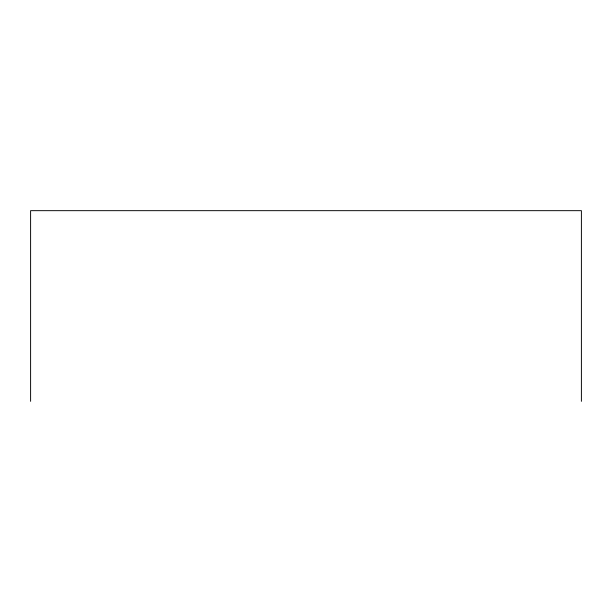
<?xml version="1.0" encoding="UTF-8"?>
<svg xmlns="http://www.w3.org/2000/svg" width="612" height="612" viewBox="0 0 612 612"><rect width="100%" height="100%" fill="white"/><g stroke="black" fill="none" stroke-linecap="round" stroke-linejoin="round"><path stroke-width="0.92" d="M581.4 401.334L581.4 210.666L30.6 210.666L30.6 401.334"/></g></svg>
